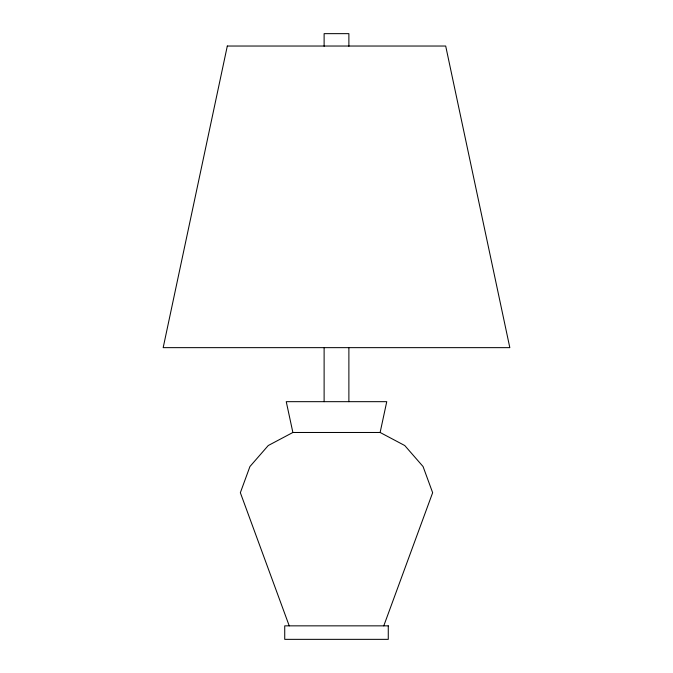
<?xml version="1.0" encoding="UTF-8"?>
<svg xmlns="http://www.w3.org/2000/svg" width="673" height="673" viewBox="0 0 673 673"><rect width="100%" height="100%" fill="white"/><g stroke="black" fill="none" stroke-linecap="round" stroke-linejoin="round"><path stroke-width="1.01" d="M383.77 625.848L432.646 492.703L423.065 466.54L404.751 445.534L380.127 432.478L386.756 401.672L286.244 401.672L292.873 432.478L268.249 445.534L249.935 466.54L240.354 492.703L289.23 625.848M292.873 432.478L380.127 432.478M348.883 46.269L348.883 33.65L324.117 33.65L324.117 46.269M348.883 348.042L348.883 401.672M324.117 348.042L324.117 401.672M227.306 46.033L163.177 347.647L509.823 347.647L445.694 46.033L227.306 46.033M388.271 625.848L284.729 625.848L284.729 639.35L388.271 639.35L388.271 625.848"/></g></svg>
